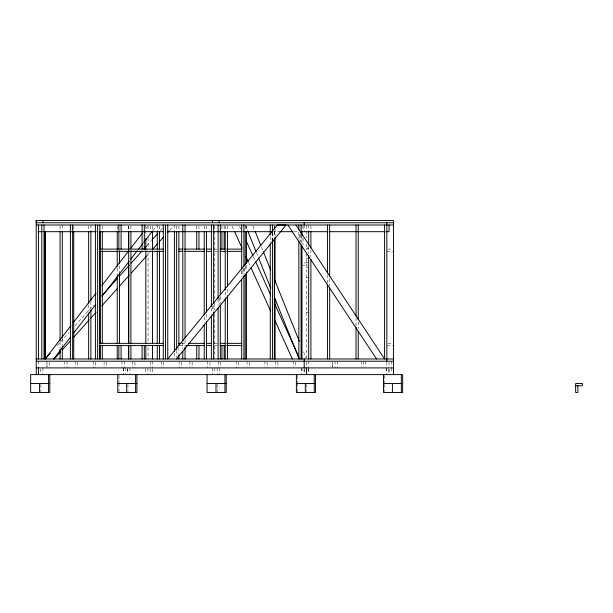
<?xml version="1.0" encoding="UTF-8"?>
<svg xmlns="http://www.w3.org/2000/svg" width="613" height="613" viewBox="0 0 613 613"><rect width="100%" height="100%" fill="white"/><g stroke="black" fill="none" stroke-linecap="round" stroke-linejoin="round"><path stroke-width="0.46" stroke-dasharray="3.06 2.3" d="M145.787 228.779L148.139 225.745M153.089 230.289L157.189 224.994M57.262 345.494L68.717 332.729M75.085 325.633L93.544 305.059M146.936 245.552L151.472 240.495M160.384 230.565L162.299 228.434M145.817 256.832L149.656 252.556M169.387 230.565L173.203 226.304M272.134 231.691L279.038 231.691M293.926 231.691L299.113 231.691M306.439 248.012L308.676 248.012M306.439 248.855L308.676 248.855M214.289 249.108L217.155 249.108M387.791 249.108L393.531 249.108M214.289 251.345L217.155 251.345M386.834 251.345L392.573 251.345M306.439 258.18L308.676 258.18M306.439 262.602L308.676 262.602M303.887 262.954L308.676 262.954M301.971 265.184L307.718 265.184M306.439 267.299L308.676 267.299M306.439 277.459L308.676 277.459M306.439 312.4L308.676 312.4M181.754 343.349L186.536 343.349M214.289 343.349L217.155 343.349M387.791 343.349L392.573 343.349M179.839 345.579L185.586 345.579M214.289 345.579L217.155 345.579M386.834 345.579L392.573 345.579M239.522 226.228L240.702 228.833M253.299 256.594L255.269 260.931M232.166 226.228L234.135 230.565M248.694 262.671L250.663 267.007M252.931 225.875L254.717 230.312M261.498 247.177L262.923 250.725M303.588 351.877L306.086 358.092M245.353 224.994L247.499 230.312M256.418 252.502L258.196 256.939M391.301 361.21L391.301 366.957M391.255 367.907L391.301 372.696M389.063 362.168L389.063 367.907M389.017 368.865L389.017 372.696M388.933 368.865L388.933 372.696M386.834 362.168L386.834 366.957M386.788 367.907L386.788 374.612M386.696 367.907L386.696 372.696M384.78 375.501L384.78 382.65M384.78 384.435L384.78 391.584M365.838 361.21L365.838 366.957M363.609 361.21L363.609 366.957M361.371 361.21L361.371 366.957M358.245 321.656L358.245 328.507M356.015 317.657L356.015 326.062M337.257 361.21L337.257 367.907M335.02 361.21L335.02 367.907M329.664 278.586L329.664 286.248M327.434 274.754L327.434 282.877M310.906 225.952L310.906 230.733M310.906 249.874L310.906 256.571M308.676 224.994L308.676 231.691M308.676 246.311L308.676 253.705M308.676 361.21L308.676 367.907M308.676 368.865L308.676 374.612M308.538 367.907L308.538 372.696M306.615 384.435L306.615 391.584M306.439 225.615L306.439 237.997M306.439 243.713L306.439 249.882M306.439 253.368L306.439 358.023M306.439 362.168L306.439 367.907M304.209 224.994L304.209 231.691M304.163 368.865L304.209 372.696M304.109 368.865L304.071 372.696M303.09 225.944L303.09 230.733M303.09 238.319L303.09 245.093M301.971 224.994L301.971 230.733M301.971 236.426L301.971 244.135M301.971 367.907L301.88 374.612M301.841 367.907L301.841 372.696M301.083 234.564L301.083 242.219M300.86 234.526L300.86 242.219M299.742 234.564L299.734 240.304M298.845 232.22L298.845 239.346M297.688 375.501L297.688 382.65M297.688 383.539L297.688 391.584M295.719 362.168L295.719 366.957M293.489 361.21L293.489 366.957M277.858 362.168L277.865 367.907M275.628 361.21L275.628 366.957M275.084 228.787L275.084 236.472M274.509 225.952L274.509 236.472M274.363 225.952L274.363 236.472M272.854 232.557L272.854 238.388M272.494 232.649L272.494 240.304M272.272 232.526L272.272 240.304M272.134 232.649L272.134 240.304M270.264 236.388L270.264 242.556M267.138 362.168L267.138 367.907M264.9 361.21L264.9 366.957M249.284 362.168L249.284 367.907M247.047 361.21L247.047 366.957M246.503 225.913L246.503 230.733M246.503 265.467L246.503 271.191M245.254 225.952L245.254 230.733M245.254 266.142L245.254 270.931M244.273 268.057L244.273 273.934M243.913 268.057L243.913 273.865M243.016 269.015L243.016 274.754M242.035 270.931L242.035 276.693M241.683 270.931L241.683 276.67M238.557 362.168L238.557 367.907M236.319 361.21L236.319 367.907M227.469 225.952L227.469 231.691M227.469 289.114L227.469 293.895M225.239 225.952L225.239 230.733M225.239 291.987L225.239 297.726M224.151 225.921L224.151 230.733M221.921 225.921L221.921 230.733M220.695 362.168L220.695 367.907M220.328 296.508L220.328 303.558M219.301 367.907L219.301 374.612M219.216 297.726L219.216 304.423M218.466 361.21L218.466 366.957M218.098 299.236L218.098 305.404M217.293 384.435L217.293 391.584M217.117 367.907L217.109 374.612M214.834 367.907L214.834 372.696M214.749 225.952L214.749 299.129M214.749 303.021L214.749 310.17M214.749 313.994L214.749 358.023M213.631 305.381L213.623 311.128M212.604 367.907L212.65 374.612M212.512 306.079L212.512 311.427M211.393 308.255L211.401 314.477M209.968 362.168L209.968 367.907M207.738 361.21L207.738 367.907M206.481 225.952L206.481 231.691M206.481 313.994L206.481 319.741M204.244 225.952L204.244 230.733M204.244 316.867L204.244 322.607M198.964 225.921L198.964 231.691M196.735 225.921L196.735 230.733M192.114 362.168L192.114 367.907M189.877 361.21L189.877 366.957M185.049 339.84L185.049 346.667M182.812 342.345L182.812 348.513M181.387 362.168L181.387 367.907M179.149 361.21L179.149 367.907M178.881 225.952L178.881 230.733M178.881 347.494L178.881 354.191M176.651 225.952L176.651 230.733M176.651 350.368L176.651 357.065M174.421 224.994L174.421 230.733M174.421 353.234L174.421 358.023M163.525 362.168L163.525 367.907M161.296 361.21L161.296 366.957M159.503 225.952L159.503 230.733M157.265 224.994L157.257 231.691M152.798 361.21L152.798 367.907M152.522 225.952L152.522 230.733M152.353 368.865L152.353 372.696M150.568 361.21L150.568 366.957M150.285 225.952L150.285 231.691M150.124 368.865L150.124 374.612M148.055 225.913L148.055 231.691M148.055 237.867L148.055 247.959M148.055 252.518L148.055 342.805M148.055 347.494L148.055 358.98M147.886 367.907L147.886 374.612M145.817 224.994L145.817 236.472M145.656 368.865L145.656 374.612M134.944 362.168L134.944 367.907M132.714 361.21L132.714 366.957M130.914 225.913L130.914 230.733M129.979 367.907L129.979 374.612M128.684 225.913L128.684 230.733M128.676 225.913L128.676 230.733M127.971 384.435L127.971 391.584M127.788 367.907L127.788 372.696L127.749 368.865M125.512 367.907L125.512 374.612M124.217 361.21L124.217 367.907M123.328 367.907L123.328 372.696M123.282 367.907L123.282 374.612M121.987 361.21L121.987 367.907M119.466 265.743L119.466 272.371M119.037 375.501L119.037 382.65M119.037 383.539L119.037 391.584M117.236 225.936L117.236 230.733M117.236 268.057L117.236 274.885M106.363 362.168L106.363 367.907M104.126 361.21L104.126 366.957M102.333 225.944L102.333 230.733M95.636 362.168L95.636 367.907M93.398 361.21L93.398 367.907M90.885 224.994L90.885 230.733M90.885 301.558L90.885 308.255M88.655 225.944L88.655 231.691M88.655 304.807L88.655 311.128M77.774 362.168L77.774 367.907M75.545 361.21L75.545 366.957M73.744 225.944L73.744 230.733M67.047 361.21L67.047 367.907M64.817 361.21L64.817 366.957M62.304 224.994L62.304 230.733M62.304 338.882L62.304 345.579M60.066 225.944L60.066 230.733M60.066 341.748L60.066 348.751M49.193 362.168L49.193 367.907M42.933 367.907L42.933 374.612M40.879 384.435L40.879 391.584M40.696 368.865L40.696 372.696M38.466 361.21L38.466 367.907M332.79 366.957L332.79 361.21L332.744 366.957M46.963 366.957L46.956 361.21L46.94 366.957"/><path stroke-width="0.92" d="M70.909 325.672L45.163 358.98L45.163 231.691M73.246 322.645L96.065 293.121M101.911 285.551L128.822 250.732M131.167 247.698L142.285 233.315M53.63 358.98L70.595 337.027M73.522 333.242L95.751 304.477M102.187 296.148L129.098 261.33M130.853 259.054L137.297 250.732M138.461 249.215L142.561 243.913M143.726 242.403L152.499 231.047M270.264 233.737L272.494 231.001L272.494 224.994M176.414 358.98L286.095 224.979L277.421 224.994L167.755 358.98L167.755 224.994M50.258 353.303L45.163 358.98L45.163 231.691M101.819 295.834L117.098 278.808M119.006 276.678L129.197 265.329M131.105 263.199L141.925 251.138M143.833 249.008L146.384 246.173M152.108 239.783L157.84 233.4M54.166 358.98L60.534 351.885M62.442 349.755L70.717 340.529M73.261 337.694L89.176 319.955M90.448 318.538L96.18 312.155M101.911 305.764L117.19 288.738M119.098 286.608L129.282 275.26M131.19 273.13L146.469 256.104M152.836 249.008L157.932 243.33M159.204 241.913L163.656 236.947M167.479 232.687L168.751 231.27M393.531 222.757L36.228 222.757L36.221 220.527L393.531 220.527L393.531 374.612M36.228 224.994L393.531 224.994M38.136 231.691L42.182 231.691M43.669 231.691L96.264 231.691M99.321 231.691L119.466 231.691M121.037 231.691L163.372 231.691M167.188 231.691L212.129 231.691M213.47 231.691L242.204 231.691M243.66 231.691L270.938 231.691M279.559 231.691L292.968 231.691M300.477 231.691L327.733 231.691M329.365 231.691L384.926 231.691M386.834 231.691L389.063 231.691L389.063 224.994M99.873 249.108L163.288 249.108M178.881 249.108L182.712 249.108M184.628 249.108L204.719 249.108M206.635 249.108L211.416 249.108M220.029 249.108L224.81 249.108M226.726 249.108L242.035 249.108M99.873 251.345L163.288 251.345M178.881 251.345L182.712 251.345M184.628 251.345L204.719 251.345M206.635 251.345L211.416 251.345M220.029 251.345L224.81 251.345M226.726 251.345L242.035 251.345M99.873 343.349L163.288 343.349M178.881 343.349L180.797 343.349M188.452 343.349L204.719 343.349M206.635 343.349L211.416 343.349M220.029 343.349L224.81 343.349M226.726 343.349L242.035 343.349M99.873 345.579L163.288 345.579M186.536 345.579L204.719 345.579M206.635 345.579L211.416 345.579M220.029 345.579L224.81 345.579M226.726 345.579L242.035 345.579M36.228 358.98L393.531 358.98M36.228 361.21L393.531 361.21M36.236 367.907L393.531 367.907M30.65 383.539L49.814 383.539M117.742 383.539L136.898 383.539M207.064 383.539L226.228 383.539M296.393 383.539L315.549 383.539M383.485 383.539L402.641 383.539M575.653 385.776L582.35 385.776L582.35 383.539L575.653 383.539L575.653 392.473L577.883 392.473L577.883 385.776M295.918 224.994L384.596 358.98L384.596 224.994M287.88 224.994L376.566 358.98M246.211 240.978L252.901 255.728M255.659 261.805L270.617 294.776M274.946 304.316L298.952 357.241M234.526 231.438L242.005 247.92M245.943 256.594L248.303 261.805M251.054 267.873L270.739 311.258M275.068 320.798L292.386 358.98M255.077 231.201L260.778 245.399M263.276 251.614L270.77 270.249M274.333 279.122L299.305 341.234M247.851 231.201L256.058 251.614M258.556 257.82L270.685 287.995M274.249 296.868L299.221 358.98M401.346 374.612L401.346 392.473M392.412 383.539L392.412 392.473M386.834 222.757L386.834 361.21M383.485 374.612L383.485 392.473L402.641 392.473L402.641 374.612L30.65 374.612L30.65 392.473L49.814 392.473L49.814 374.612M358.245 224.994L358.245 319.741M358.245 331.227L358.245 358.98M356.015 224.994L356.015 315.91M356.015 327.396L356.015 358.98M329.664 224.994L329.664 276.67M329.664 288.118L329.664 358.98M327.434 224.994L327.434 272.846M327.434 284.325L327.434 358.98M315.549 374.612L315.549 392.473L296.393 392.473L296.393 374.612M314.254 374.612L314.254 392.473M310.906 231.691L310.906 247.959M310.906 259.445L310.906 358.98M308.676 231.691L308.676 245.093M308.676 255.613L308.676 358.98M306.439 367.907L306.439 374.612M305.32 383.539L305.32 392.473M304.201 222.757L304.209 224.994M304.201 358.98L304.209 367.907M301.964 231.691L301.971 235.522M301.971 246.043L301.964 358.98M301.083 224.994L301.083 233.607M301.083 244.932L301.083 358.98M298.845 224.994L298.845 229.775M298.845 241.261L298.845 358.98M275.084 237.315L275.084 282.417M275.084 298.684L275.084 358.98M274.509 238.388L274.509 358.98M274.363 238.388L274.363 358.98M272.494 240.304L272.494 358.98M270.264 224.994L270.264 234.564M270.264 244.135L270.264 358.98M246.503 231.453L246.503 263.276M246.503 272.149L246.503 358.98M245.254 231.691L245.254 265.184M245.254 274.754L245.254 358.98M243.913 224.994L243.913 266.142M243.913 275.712L243.913 358.98M241.683 224.994L241.683 269.015M241.683 279.237L241.683 358.98M227.469 231.691L227.469 286.24M227.469 295.811L227.469 358.98M226.228 374.612L226.228 392.473L207.064 392.473L207.064 374.612M225.239 231.691L225.239 290.072M225.239 298.684L225.239 358.98M224.933 374.612L224.933 392.473M224.151 231.484L224.151 249.108M224.166 345.579L224.166 358.98M221.921 231.484L221.921 249.108M221.929 345.579L221.929 358.98M220.328 224.994L220.328 294.853M220.328 305.32L220.328 358.98M219.216 220.527L219.216 222.757M218.098 224.994L218.098 298.684M218.098 308.048L218.098 358.98M215.998 383.539L215.998 392.473M213.631 224.994L213.631 302.929M213.631 312.086L213.631 358.98M212.512 220.527L212.512 222.757M211.401 224.994L211.401 306.339M211.393 315.91L211.401 358.98M206.481 231.691L206.481 312.086M206.481 321.656L206.481 358.98M204.244 231.691L204.244 314.952M204.244 324.522L204.244 358.98M198.964 231.484L198.964 249.108M198.972 345.579L198.972 358.98M196.735 231.484L196.735 249.108M196.742 345.579L196.742 358.98M185.049 224.994L185.049 337.924M185.049 347.494L185.049 358.98M182.812 224.994L182.812 340.797M182.812 351.157L182.812 358.98M178.881 231.691L178.881 345.579M178.881 355.149L178.881 358.98M176.651 231.691L176.651 349.41M174.421 231.691L174.421 351.318M165.525 224.994L165.525 358.98M163.288 224.994L163.288 358.98M159.495 231.691L159.495 248.916M159.495 250.832L159.495 343.663M159.503 345.579L159.495 358.98M157.257 231.691L157.265 248.916M157.265 250.832L157.257 343.663M157.265 345.579L157.265 358.98M152.522 231.691L152.522 248.916M152.522 250.832L152.522 343.663M152.522 345.579L152.522 358.98M145.817 238.388L145.817 249.529M145.817 250.832L145.817 343.701M145.817 345.579L145.817 358.98M144.308 224.994L144.308 249.108M144.308 345.579L144.308 358.98M142.078 224.994L142.078 249.108M142.078 345.579L142.078 358.98M136.898 374.612L136.898 392.473L117.742 392.473L117.742 374.612M135.603 374.612L135.603 392.473M130.914 231.438L130.914 248.916M130.914 250.771L130.914 343.74M130.914 345.579L130.914 358.98M128.684 231.476L128.684 249.07M128.684 261.874L128.684 343.747M128.684 345.579L128.684 358.98M128.676 231.476L128.676 249.07M128.676 250.832L128.676 343.747M128.676 345.579L128.676 358.98M126.676 383.539L126.676 392.473M121.083 224.994L121.083 249.108M121.083 345.579L121.083 358.98M119.466 250.579L119.466 263.276M119.466 272.846L119.466 343.663M118.853 224.994L118.853 249.108M118.853 345.579L118.853 358.98M117.236 231.584L117.236 249.468M117.236 250.832L117.236 266.417M117.236 275.712L117.236 343.778M117.236 345.579L117.236 358.98M102.325 231.66L102.325 248.916M102.333 250.717L102.325 343.701M102.325 345.579L102.325 358.98M100.095 231.691L100.095 248.916M100.095 250.832L100.095 343.663M100.095 345.579L100.095 358.98M99.873 224.994L99.873 358.98M97.636 224.994L97.636 358.98M95.406 224.994L95.406 358.98M90.885 231.676L90.885 300.6M90.885 310.17L90.885 358.98M88.655 231.645L88.655 303.466M88.655 313.036L88.655 358.98M73.744 231.645L73.752 358.98M72.625 224.994L72.625 358.98M70.395 224.994L70.395 358.98M62.304 231.691L62.304 337.924M62.304 346.261L62.304 358.98M60.066 231.668L60.066 340.797M60.066 349.41L60.066 358.98M48.511 374.612L48.511 392.473M44.044 224.994L44.044 358.98M42.933 220.527L42.925 222.757M41.807 224.994L41.807 358.98M39.584 383.539L39.584 392.473M38.458 224.994L38.458 358.98M38.466 367.907L38.466 374.612M36.228 220.527L36.236 374.612"/></g></svg>
